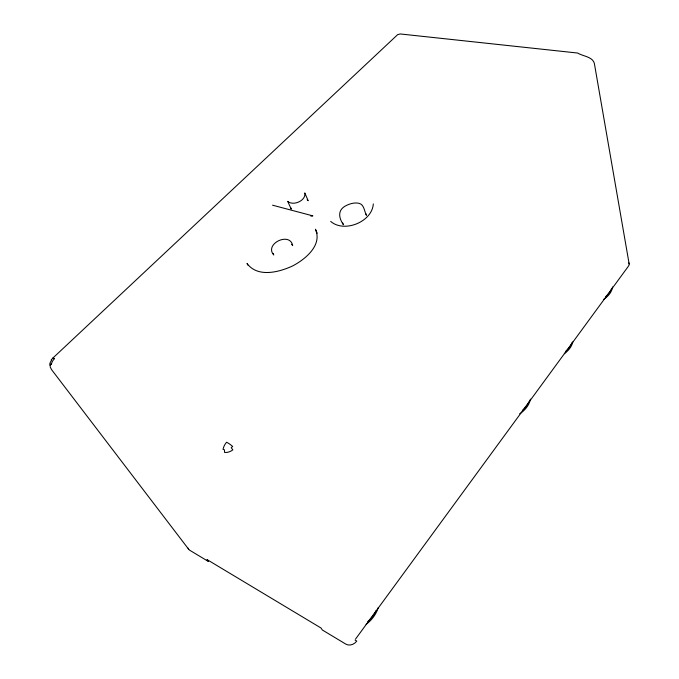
<?xml version="1.0" encoding="UTF-8"?>
<svg xmlns="http://www.w3.org/2000/svg" width="679" height="679" viewBox="0 0 679 679"><rect width="100%" height="100%" fill="white"/><g stroke="black" fill="none" stroke-linecap="round" stroke-linejoin="round"><path stroke-width="1.02" d="M373.306 203.938C372.194 221.863 344.126 233.203 330.698 221.405M355.524 639.092L628.398 266.236A6.637 4.312 -10.6 0 0 628.856 262.858M52.69 358.232L397.622 34.68L400.211 33.95L577.651 53.038C582.752 56.272 592.444 56.586 594.337 63.3L629.153 263.944M310.872 216.151L312.866 215.88L272.542 205.185M355.058 640.059L356.781 641.078A8.301 6.866 -40.8 0 1 345.874 644.142L322.338 629.993L321.023 628.016L207.002 559.572L208.47 561.525L189.797 550.296A7.393 5.169 -38.6 0 1 188.142 548.182M307.137 199.711L308.181 200.712L304.778 192.904C306.407 200.602 293.209 206.331 287.718 201.374L291.24 209.14L290.799 207.842M291.546 244.279L292.683 245.484C289.763 231.429 263.97 243.982 273.747 254.973L273.298 253.428M188.77 549.396L51.528 369.597L50.119 366.787M247.818 265.039L247.012 263.477C257.638 277.838 278.976 272.296 292.717 265.896C305.346 259.242 322.584 245.212 315.412 229.213L317.178 233.203M365.701 213.529L366.465 215.268C364.156 211.288 364.343 204.43 358.851 203.259C354.837 202.444 350.704 203.437 347.062 205.151C337.726 209.183 338.108 217.017 343.413 224.724L342.708 222.958M376.234 610.413A29.061 23.646 -37.5 0 1 367.789 621.565M378.254 607.552A29.027 23.638 -37.6 0 1 366.108 624.349M528.873 401.943A25.335 18.715 -16.8 0 1 522.312 410.515M530.358 399.125A25.31 18.723 -16.8 0 1 519.698 413.8M572.007 342.64A24.571 17.238 -13.9 0 1 565.624 351.366M572.804 341.885A24.546 17.238 -13.9 0 1 564.308 353.708M611.72 288.397A23.909 15.889 -12 0 1 605.787 296.502M612.517 286.945A23.884 15.889 -12 0 1 603.699 299.346M51.332 359.811L51.231 360.888A7.817 4.269 -33.2 0 0 50.314 366.015L50.586 363.995L51.324 364.581A8.802 7.087 -56 0 1 54.549 358.639A8.819 2.02 43.5 0 0 52.376 358.665L51.332 359.811M232.634 446.451L231.242 447.741L232.846 449.863A9.022 6.06 -32.7 0 1 224.528 452.392L224.452 449.804L223.035 449.371A10.346 6.858 -62.3 0 1 226.616 442.241A10.185 2.869 41.4 0 1 232.634 446.451"/></g></svg>
